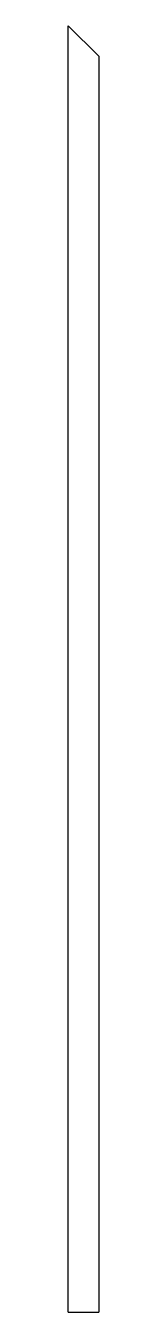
# Model space of a CAD drawing. Header units: millimetres. Extents: x 0 to 26, y 0 to 1100.
import ezdxf

# ---------------------------------------------------------------- set-up
doc = ezdxf.new("R2010")
doc.units = ezdxf.units.MM

# ---------------------------------------------------------------- blocks, each defined once
blk = doc.blocks.new('*U15')
at = {"color": 2}
for p, q in [((0, 0), (0, 1100)), ((26, 1074), (0, 1100)), ((26, 1074), (26, 0)), ((0, 0), (26, 0))]:
    blk.add_line(p, q, dxfattribs=at)

msp = doc.modelspace()

# ---------------------------------------------------------------- block references
at = {"color": 2}
msp.add_blockref('*U15', (0, 0), dxfattribs=at)

doc.saveas('drawing.dxf')
